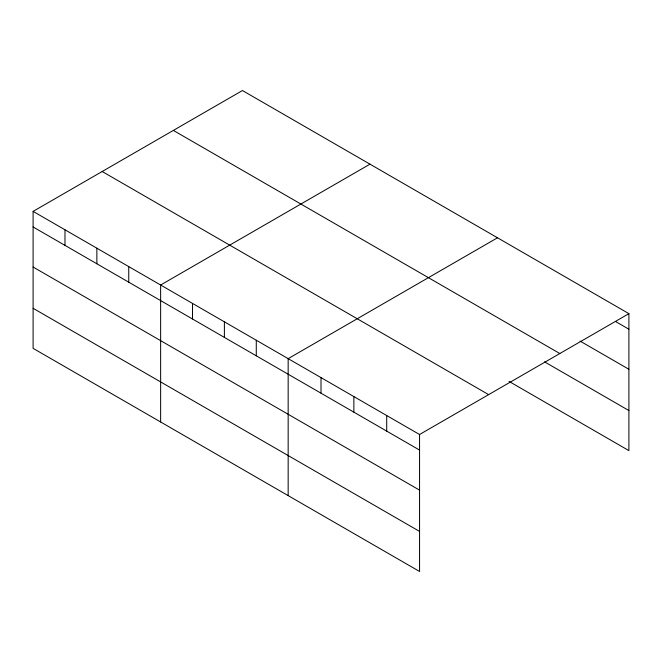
<?xml version="1.0" encoding="UTF-8"?>
<svg xmlns="http://www.w3.org/2000/svg" width="662" height="662" viewBox="0 0 662 662"><rect width="100%" height="100%" fill="white"/><g stroke="black" fill="none" stroke-linecap="round" stroke-linejoin="round"><path stroke-width="0.99" d="M419.559 490.145L419.559 434.512L33.1 211.385L33.1 348.353L419.559 571.471L419.559 490.145L33.1 267.026M509.045 381.411L628.9 450.615L628.9 313.647L242.441 90.529L33.1 211.385M369.975 164.159L160.634 285.016L160.634 421.984M497.501 237.782L288.16 358.647L288.16 495.615M419.559 434.512L628.9 313.647M615.586 321.533L628.9 329.221M580.069 341.087L628.9 369.28M173.361 130.414L559.82 353.533M544.561 361.857L628.9 410.556M102.18 171.508L488.639 394.626M33.1 226.967L419.559 450.086M33.1 308.293L419.559 531.412M386.707 415.546L386.707 431.119M353.864 396.579L353.864 412.153M321.012 377.613L321.012 393.187M256.277 340.243L256.277 355.817M224.393 321.831L224.393 337.405M192.518 303.428L192.518 319.001M128.751 266.612L128.751 282.186M96.867 248.2L96.867 263.774M64.984 229.797L64.984 245.37"/></g></svg>
